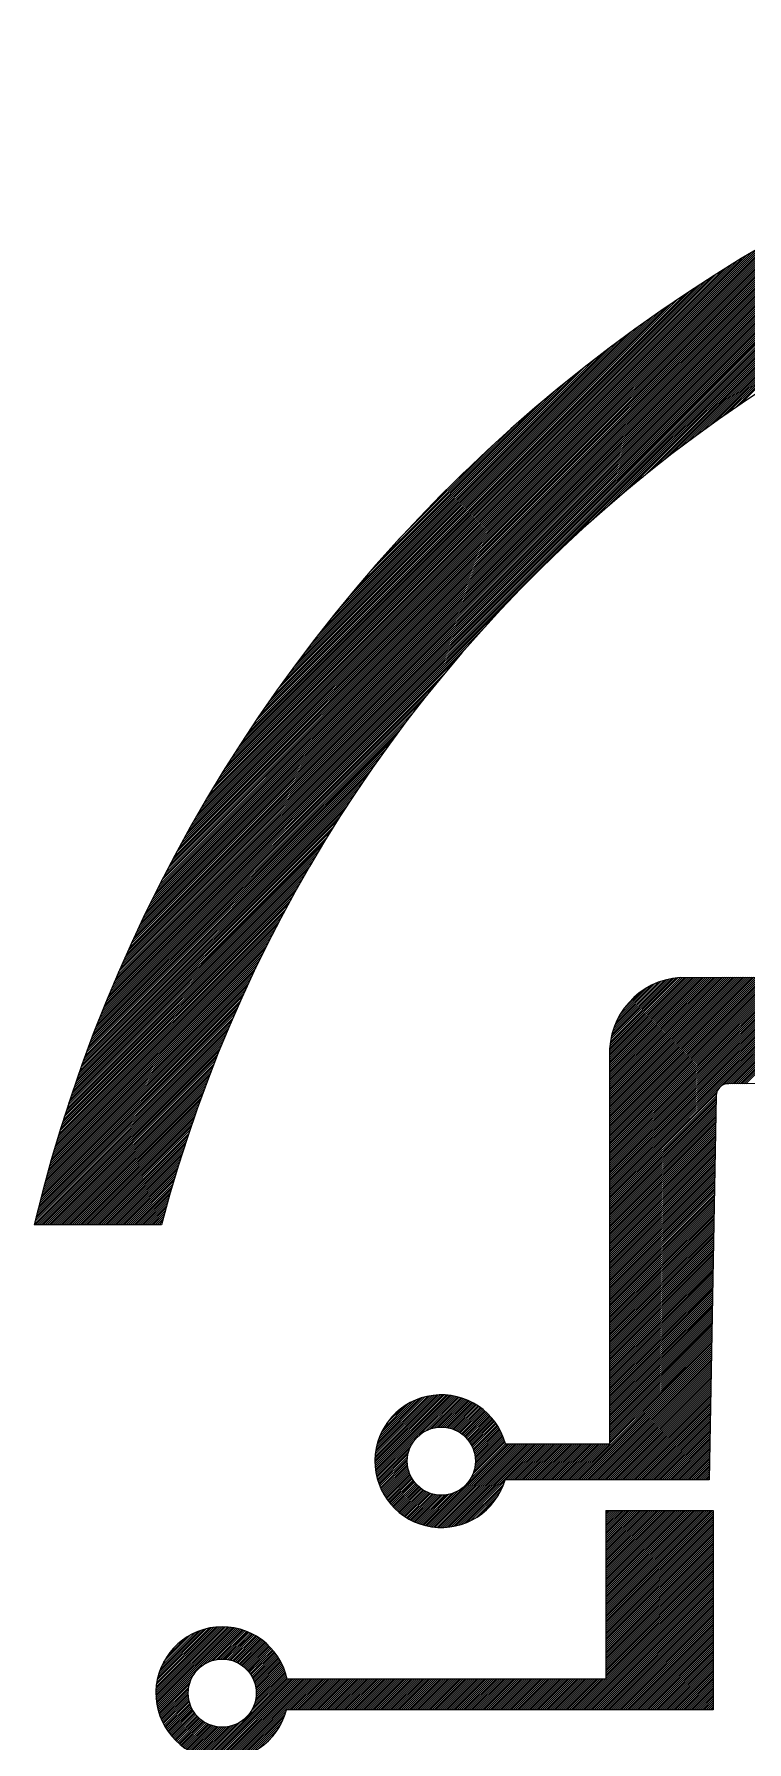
# Model space of a CAD drawing. Extents: x 0.4 to 28.1, y 0 to 28.5.
# Drawn here: x 0.4 to 6.93, y 12.85 to 28.5 of the extents above; entities that cross this region are included whole.
import ezdxf

# ---------------------------------------------------------------- set-up
doc = ezdxf.new("R2010")
doc.units = 0
doc.header["$MEASUREMENT"] = 0

msp = doc.modelspace()

# ---------------------------------------------------------------- linework, layer by layer
at = {"linetype": 'Continuous'}
for p, q in [((6.226, 24.647), (9.132, 27.552)), ((6.303, 24.705), (9.161, 27.563)), ((6.375, 24.76), (9.189, 27.574)), ((6.445, 24.812), (9.218, 27.585)), ((6.512, 24.861), (9.246, 27.596)), ((6.577, 24.908), (9.274, 27.606)), ((6.639, 24.953), (9.303, 27.617)), ((6.7, 24.996), (9.331, 27.627)), ((6.759, 25.038), (9.359, 27.637)), ((6.816, 25.077), (9.386, 27.647)), ((6.872, 25.116), (9.414, 27.657)), ((1.056, 19.635), (8.869, 27.448)), ((1.068, 19.665), (8.839, 27.436)), ((1.08, 19.695), (8.809, 27.423)), ((1.093, 19.725), (8.778, 27.411)), ((1.106, 19.756), (8.748, 27.398)), ((5.246, 23.808), (8.898, 27.46)), ((5.475, 24.018), (8.928, 27.472)), ((5.63, 24.157), (8.958, 27.484)), ((5.758, 24.266), (8.987, 27.496)), ((5.869, 24.36), (9.016, 27.507)), ((5.969, 24.442), (9.045, 27.519)), ((6.061, 24.516), (9.074, 27.53)), ((6.146, 24.584), (9.103, 27.541)), ((1.118, 19.786), (8.718, 27.385)), ((1.131, 19.817), (8.687, 27.372)), ((1.144, 19.847), (8.656, 27.359)), ((1.158, 19.878), (8.625, 27.346)), ((1.171, 19.909), (8.594, 27.333)), ((1.185, 19.941), (8.563, 27.319)), ((1.198, 19.972), (8.532, 27.305)), ((1.212, 20.004), (8.5, 27.291)), ((1.226, 20.035), (8.468, 27.277)), ((1.24, 20.067), (8.436, 27.263)), ((1.255, 20.099), (8.404, 27.249)), ((1.269, 20.131), (8.372, 27.234)), ((1.284, 20.164), (8.34, 27.22)), ((1.299, 20.196), (8.307, 27.205)), ((1.314, 20.229), (8.274, 27.19)), ((1.329, 20.262), (8.242, 27.174)), ((1.345, 20.295), (8.208, 27.159)), ((1.36, 20.329), (8.175, 27.143)), ((1.376, 20.362), (8.141, 27.127)), ((1.392, 20.396), (8.108, 27.111)), ((1.409, 20.43), (8.074, 27.095)), ((1.425, 20.464), (8.04, 27.078)), ((1.442, 20.498), (8.005, 27.062)), ((1.459, 20.533), (7.971, 27.045)), ((1.476, 20.568), (7.936, 27.028)), ((1.493, 20.603), (7.901, 27.01)), ((1.511, 20.638), (7.865, 26.993)), ((1.529, 20.674), (7.83, 26.975)), ((1.547, 20.71), (7.794, 26.957)), ((1.565, 20.746), (7.758, 26.938)), ((1.584, 20.782), (7.722, 26.919)), ((1.603, 20.819), (7.685, 26.901)), ((1.622, 20.856), (7.648, 26.881)), ((1.642, 20.893), (7.611, 26.862)), ((1.662, 20.93), (7.573, 26.842)), ((1.682, 20.968), (7.535, 26.822)), ((1.702, 21.006), (7.497, 26.801)), ((1.723, 21.045), (7.459, 26.781)), ((1.744, 21.083), (7.42, 26.76)), ((1.766, 21.123), (7.381, 26.738)), ((1.787, 21.162), (7.342, 26.716)), ((1.81, 21.202), (7.302, 26.694)), ((1.832, 21.242), (7.261, 26.671)), ((1.855, 21.283), (7.221, 26.649)), ((1.878, 21.324), (7.18, 26.625)), ((1.902, 21.365), (7.138, 26.601)), ((1.927, 21.407), (7.096, 26.577)), ((1.951, 21.45), (7.054, 26.552)), ((1.976, 21.493), (7.011, 26.527)), ((2.002, 21.536), (6.968, 26.502)), ((2.028, 21.58), (6.924, 26.475)), ((2.055, 21.624), (6.879, 26.449)), ((2.082, 21.669), (6.834, 26.421)), ((2.11, 21.715), (6.789, 26.393)), ((2.139, 21.761), (6.743, 26.365)), ((2.168, 21.808), (6.696, 26.336)), ((2.198, 21.855), (6.648, 26.306)), ((2.228, 21.904), (6.6, 26.275)), ((2.26, 21.953), (6.551, 26.244)), ((2.292, 22.002), (6.501, 26.212)), ((2.325, 22.053), (6.451, 26.179)), ((2.359, 22.105), (6.399, 26.145)), ((2.393, 22.157), (6.347, 26.11)), ((2.429, 22.211), (6.293, 26.074)), ((2.466, 22.265), (6.238, 26.037)), ((2.504, 22.321), (6.183, 25.999)), ((2.544, 22.378), (6.125, 25.96)), ((2.585, 22.437), (6.067, 25.919)), ((2.627, 22.497), (6.007, 25.877)), ((2.671, 22.558), (5.945, 25.833)), ((2.717, 22.622), (5.882, 25.787)), ((2.765, 22.687), (5.816, 25.739)), ((2.815, 22.755), (5.749, 25.689)), ((2.867, 22.825), (5.678, 25.636)), ((2.923, 22.898), (5.605, 25.581)), ((2.981, 22.975), (5.529, 25.522)), ((3.044, 23.055), (5.449, 25.46)), ((3.111, 23.14), (5.364, 25.393)), ((3.184, 23.23), (5.273, 25.32)), ((3.263, 23.328), (5.176, 25.24)), ((3.352, 23.434), (5.069, 25.151)), ((3.454, 23.554), (4.95, 25.05)), ((3.575, 23.693), (4.811, 24.928)), ((3.733, 23.868), (4.636, 24.771)), ((4.015, 24.167), (4.336, 24.489)), ((1.044, 19.605), (4.719, 23.281)), ((1.032, 19.576), (4.508, 23.052)), ((1.02, 19.546), (4.37, 22.896)), ((1.008, 19.517), (4.26, 22.769)), ((0.985, 19.458), (4.085, 22.558)), ((0.996, 19.487), (4.167, 22.658)), ((0.962, 19.4), (3.943, 22.381)), ((0.974, 19.429), (4.011, 22.466)), ((0.94, 19.343), (3.822, 22.224)), ((0.951, 19.371), (3.88, 22.3)), ((0.919, 19.286), (3.715, 22.082)), ((0.929, 19.314), (3.767, 22.151)), ((0.897, 19.229), (3.618, 21.95)), ((0.908, 19.257), (3.665, 22.015)), ((0.866, 19.145), (3.489, 21.768)), ((0.877, 19.173), (3.531, 21.827)), ((0.887, 19.201), (3.574, 21.888)), ((0.836, 19.062), (3.374, 21.6)), ((0.846, 19.09), (3.411, 21.654)), ((0.856, 19.117), (3.449, 21.71)), ((0.807, 18.98), (3.27, 21.442)), ((0.817, 19.007), (3.303, 21.494)), ((0.826, 19.034), (3.338, 21.546)), ((0.779, 18.898), (3.174, 21.294)), ((0.788, 18.925), (3.205, 21.342)), ((0.798, 18.952), (3.237, 21.392)), ((0.751, 18.818), (3.086, 21.152)), ((0.76, 18.845), (3.114, 21.199)), ((0.769, 18.871), (3.144, 21.246)), ((0.716, 18.712), (2.977, 20.973)), ((0.725, 18.738), (3.003, 21.017)), ((0.733, 18.765), (3.03, 21.061)), ((0.742, 18.791), (3.058, 21.106)), ((0.69, 18.633), (2.902, 20.845)), ((0.699, 18.659), (2.927, 20.887)), ((0.707, 18.685), (2.952, 20.93)), ((0.657, 18.529), (2.808, 20.681)), ((0.665, 18.555), (2.831, 20.721)), ((0.673, 18.581), (2.854, 20.762)), ((0.682, 18.607), (2.878, 20.803)), ((0.625, 18.427), (2.722, 20.523)), ((0.633, 18.452), (2.743, 20.562)), ((0.641, 18.478), (2.764, 20.601)), ((0.649, 18.503), (2.786, 20.641)), ((0.595, 18.325), (2.641, 20.371)), ((0.602, 18.35), (2.66, 20.409)), ((0.61, 18.376), (2.681, 20.447)), ((0.617, 18.401), (2.701, 20.485)), ((0.558, 18.2), (2.547, 20.189)), ((0.565, 18.225), (2.565, 20.225)), ((0.572, 18.25), (2.583, 20.261)), ((0.58, 18.275), (2.602, 20.298)), ((0.587, 18.3), (2.621, 20.334)), ((0.53, 18.101), (2.477, 20.048)), ((0.537, 18.126), (2.494, 20.083)), ((0.544, 18.151), (2.511, 20.118)), ((0.551, 18.175), (2.529, 20.153)), ((0.496, 17.979), (2.395, 19.878)), ((0.503, 18.004), (2.41, 19.911)), ((0.509, 18.028), (2.427, 19.945)), ((0.516, 18.052), (2.443, 19.979)), ((0.523, 18.077), (2.46, 20.014)), ((6.314, 19.858), (18.153, 19.893)), ((0.47, 17.883), (2.333, 19.745)), ((0.477, 17.907), (2.348, 19.778)), ((0.483, 17.931), (2.363, 19.811)), ((0.49, 17.955), (2.379, 19.844)), ((5.669, 18.132), (7.399, 19.862)), ((5.669, 18.115), (7.417, 19.862)), ((5.669, 18.097), (7.434, 19.862)), ((5.669, 18.079), (7.452, 19.862)), ((5.669, 18.061), (7.47, 19.862)), ((5.669, 18.044), (7.487, 19.862)), ((5.669, 18.026), (7.505, 19.862)), ((5.669, 18.008), (7.523, 19.862)), ((5.669, 17.991), (7.541, 19.862)), ((5.669, 17.973), (7.558, 19.862)), ((5.669, 17.955), (7.576, 19.862)), ((5.669, 17.938), (7.594, 19.862)), ((5.669, 17.92), (7.612, 19.862)), ((5.669, 17.902), (7.629, 19.862)), ((5.669, 17.885), (7.647, 19.862)), ((5.669, 17.867), (7.665, 19.862)), ((5.669, 17.849), (7.682, 19.862)), ((5.669, 18.486), (7.044, 19.861)), ((5.669, 18.468), (7.062, 19.861)), ((5.669, 18.45), (7.08, 19.861)), ((5.669, 18.433), (7.097, 19.861)), ((5.669, 18.415), (7.115, 19.861)), ((5.669, 18.397), (7.133, 19.861)), ((5.669, 18.38), (7.151, 19.861)), ((5.669, 18.362), (7.168, 19.861)), ((5.669, 18.344), (7.186, 19.861)), ((5.669, 18.327), (7.204, 19.861)), ((5.669, 18.309), (7.221, 19.861)), ((5.669, 18.291), (7.239, 19.861)), ((5.669, 18.274), (7.257, 19.861)), ((5.669, 18.256), (7.275, 19.861)), ((5.669, 18.238), (7.292, 19.861)), ((5.669, 18.221), (7.31, 19.861)), ((5.669, 18.203), (7.328, 19.861)), ((5.669, 18.185), (7.346, 19.861)), ((5.669, 18.168), (7.363, 19.861)), ((5.669, 18.15), (7.381, 19.861)), ((5.669, 18.822), (6.707, 19.86)), ((5.669, 18.804), (6.725, 19.86)), ((5.669, 18.786), (6.743, 19.86)), ((5.669, 18.769), (6.761, 19.86)), ((5.669, 18.751), (6.778, 19.86)), ((5.669, 18.733), (6.796, 19.86)), ((5.669, 18.716), (6.814, 19.86)), ((5.669, 18.698), (6.831, 19.86)), ((5.669, 18.68), (6.849, 19.86)), ((5.669, 18.663), (6.867, 19.86)), ((5.669, 18.645), (6.885, 19.86)), ((5.669, 18.627), (6.902, 19.86)), ((5.669, 18.61), (6.92, 19.86)), ((5.669, 18.592), (6.938, 19.86)), ((5.669, 18.574), (6.956, 19.86)), ((5.669, 18.556), (6.973, 19.86)), ((5.669, 18.539), (6.991, 19.86)), ((5.669, 18.521), (7.009, 19.86)), ((5.669, 18.503), (7.026, 19.86)), ((5.669, 19.174), (6.353, 19.859)), ((5.669, 19.157), (6.371, 19.859)), ((5.669, 19.14), (6.388, 19.859)), ((5.669, 19.122), (6.406, 19.859)), ((5.669, 19.104), (6.424, 19.859)), ((5.669, 19.087), (6.441, 19.859)), ((5.669, 19.069), (6.459, 19.859)), ((5.669, 19.051), (6.477, 19.859)), ((5.669, 19.034), (6.495, 19.859)), ((5.669, 19.016), (6.512, 19.859)), ((5.669, 18.998), (6.53, 19.859)), ((5.669, 18.981), (6.548, 19.859)), ((5.669, 18.963), (6.566, 19.859)), ((5.669, 18.945), (6.583, 19.859)), ((5.669, 18.928), (6.601, 19.859)), ((5.669, 18.91), (6.619, 19.859)), ((5.669, 18.892), (6.636, 19.859)), ((5.669, 18.875), (6.654, 19.859)), ((5.669, 18.857), (6.672, 19.859)), ((5.669, 18.839), (6.69, 19.859)), ((5.669, 19.193), (6.335, 19.858)), ((5.67, 19.211), (6.317, 19.858)), ((5.671, 19.23), (6.298, 19.857)), ((5.674, 19.25), (6.279, 19.855)), ((5.676, 19.27), (6.258, 19.852)), ((5.68, 19.292), (6.237, 19.849)), ((5.684, 19.314), (6.215, 19.844)), ((5.69, 19.337), (6.192, 19.839)), ((5.696, 19.361), (6.168, 19.832)), ((5.704, 19.387), (6.142, 19.824)), ((5.714, 19.414), (6.114, 19.814)), ((5.726, 19.444), (6.084, 19.802)), ((5.742, 19.477), (6.051, 19.787)), ((5.763, 19.516), (6.013, 19.766)), ((5.794, 19.565), (5.964, 19.734)), ((6.715, 18.877), (7.7, 19.862)), ((6.738, 18.883), (7.718, 19.862)), ((6.757, 18.884), (7.736, 19.863)), ((6.775, 18.884), (7.753, 19.863)), ((6.793, 18.884), (7.771, 19.863)), ((6.81, 18.884), (7.789, 19.863)), ((6.828, 18.884), (7.807, 19.863)), ((6.846, 18.884), (7.824, 19.863)), ((6.864, 18.884), (7.842, 19.863)), ((6.881, 18.885), (7.86, 19.863)), ((6.899, 18.885), (7.877, 19.863)), ((6.917, 18.885), (7.895, 19.863)), ((0.439, 17.764), (2.26, 19.584)), ((0.445, 17.787), (2.274, 19.616)), ((0.452, 17.811), (2.289, 19.648)), ((0.458, 17.835), (2.303, 19.68)), ((0.464, 17.859), (2.318, 19.713)), ((0.41, 17.646), (2.192, 19.428)), ((0.416, 17.669), (2.205, 19.459)), ((0.422, 17.693), (2.219, 19.49)), ((0.427, 17.716), (2.232, 19.521)), ((0.433, 17.74), (2.246, 19.553)), ((0.399, 17.599), (2.166, 19.366)), ((0.404, 17.622), (2.179, 19.397)), ((0.41, 17.593), (2.153, 19.336)), ((0.428, 17.593), (2.141, 19.306)), ((0.445, 17.593), (2.128, 19.275)), ((0.463, 17.593), (2.116, 19.245)), ((0.481, 17.593), (2.103, 19.215)), ((0.498, 17.593), (2.091, 19.186)), ((0.516, 17.593), (2.079, 19.156)), ((0.534, 17.593), (2.068, 19.127)), ((0.551, 17.593), (2.056, 19.097)), ((5.669, 19.134), (5.669, 15.583)), ((0.569, 17.593), (2.045, 19.068)), ((0.587, 17.593), (2.033, 19.039)), ((0.604, 17.593), (2.022, 19.01)), ((0.622, 17.593), (2.011, 18.981)), ((0.64, 17.593), (2, 18.953)), ((0.657, 17.593), (1.989, 18.924)), ((0.675, 17.593), (1.978, 18.896)), ((0.693, 17.593), (1.968, 18.867)), ((0.711, 17.593), (1.957, 18.839)), ((0.728, 17.593), (1.947, 18.811)), ((0.746, 17.593), (1.936, 18.783)), ((5.669, 17.832), (6.653, 18.815)), ((5.669, 17.814), (6.646, 18.791)), ((0.764, 17.593), (1.926, 18.755)), ((0.781, 17.593), (1.916, 18.728)), ((0.799, 17.593), (1.906, 18.7)), ((0.817, 17.593), (1.896, 18.673)), ((0.834, 17.593), (1.887, 18.645)), ((5.669, 17.796), (6.645, 18.772)), ((5.669, 17.779), (6.645, 18.754)), ((5.669, 17.761), (6.644, 18.736)), ((5.669, 17.743), (6.644, 18.718)), ((5.669, 17.726), (6.644, 18.7)), ((5.669, 17.708), (6.643, 18.682)), ((5.669, 17.69), (6.643, 18.664)), ((5.669, 17.673), (6.643, 18.646)), ((5.669, 17.655), (6.642, 18.628)), ((6.645, 18.778), (6.58, 15.255)), ((0.852, 17.593), (1.877, 18.618)), ((0.87, 17.593), (1.868, 18.591)), ((0.887, 17.593), (1.858, 18.564)), ((0.905, 17.593), (1.849, 18.537)), ((0.923, 17.593), (1.84, 18.51)), ((0.94, 17.593), (1.83, 18.483)), ((5.669, 17.637), (6.642, 18.61)), ((5.669, 17.62), (6.642, 18.592)), ((5.669, 17.602), (6.641, 18.574)), ((5.669, 17.584), (6.641, 18.556)), ((5.669, 17.567), (6.641, 18.538)), ((5.669, 17.549), (6.64, 18.52)), ((5.669, 17.531), (6.64, 18.502)), ((5.669, 17.513), (6.64, 18.484)), ((0.958, 17.593), (1.821, 18.456)), ((0.976, 17.593), (1.813, 18.43)), ((0.993, 17.593), (1.804, 18.403)), ((1.011, 17.593), (1.795, 18.377)), ((1.029, 17.593), (1.786, 18.35)), ((1.046, 17.593), (1.778, 18.324)), ((5.669, 17.496), (6.639, 18.466)), ((5.669, 17.478), (6.639, 18.448)), ((5.669, 17.46), (6.639, 18.43)), ((5.669, 17.443), (6.638, 18.412)), ((5.669, 17.425), (6.638, 18.394)), ((5.669, 17.407), (6.638, 18.376)), ((5.669, 17.39), (6.637, 18.358)), ((5.669, 17.372), (6.637, 18.34)), ((5.669, 17.354), (6.637, 18.322)), ((1.064, 17.593), (1.769, 18.298)), ((1.082, 17.593), (1.761, 18.272)), ((1.099, 17.593), (1.753, 18.246)), ((1.117, 17.593), (1.744, 18.22)), ((1.135, 17.593), (1.736, 18.194)), ((1.152, 17.593), (1.728, 18.169)), ((5.669, 17.337), (6.636, 18.304)), ((5.669, 17.319), (6.636, 18.286)), ((5.669, 17.301), (6.636, 18.268)), ((5.669, 17.284), (6.635, 18.25)), ((5.669, 17.266), (6.635, 18.232)), ((5.669, 17.248), (6.635, 18.214)), ((5.669, 17.231), (6.634, 18.196)), ((5.669, 17.213), (6.634, 18.178)), ((5.669, 17.195), (6.634, 18.16)), ((1.17, 17.593), (1.72, 18.143)), ((1.188, 17.593), (1.713, 18.117)), ((1.206, 17.593), (1.705, 18.092)), ((1.223, 17.593), (1.697, 18.067)), ((1.241, 17.593), (1.689, 18.041)), ((1.259, 17.593), (1.682, 18.016)), ((5.669, 17.178), (6.633, 18.142)), ((5.669, 17.16), (6.633, 18.124)), ((5.669, 17.142), (6.633, 18.106)), ((5.669, 17.125), (6.632, 18.088)), ((5.669, 17.107), (6.632, 18.07)), ((5.669, 17.089), (6.632, 18.052)), ((5.669, 17.072), (6.631, 18.034)), ((5.669, 17.054), (6.631, 18.016)), ((5.669, 17.036), (6.631, 17.998)), ((1.276, 17.593), (1.674, 17.991)), ((1.294, 17.593), (1.667, 17.966)), ((1.312, 17.593), (1.66, 17.941)), ((1.329, 17.593), (1.652, 17.916)), ((1.347, 17.593), (1.645, 17.891)), ((1.365, 17.593), (1.638, 17.866)), ((1.382, 17.593), (1.631, 17.842)), ((5.669, 17.019), (6.63, 17.98)), ((5.669, 17.001), (6.63, 17.962)), ((5.669, 16.983), (6.63, 17.944)), ((5.669, 16.965), (6.629, 17.926)), ((5.669, 16.948), (6.629, 17.908)), ((5.669, 16.93), (6.629, 17.89)), ((5.669, 16.912), (6.628, 17.871)), ((5.669, 16.895), (6.628, 17.853)), ((1.4, 17.593), (1.624, 17.817)), ((1.418, 17.593), (1.617, 17.793)), ((1.435, 17.593), (1.611, 17.768)), ((1.453, 17.593), (1.604, 17.744)), ((1.471, 17.593), (1.597, 17.719)), ((1.488, 17.593), (1.591, 17.695)), ((5.669, 16.877), (6.628, 17.835)), ((5.669, 16.859), (6.627, 17.817)), ((5.669, 16.842), (6.627, 17.799)), ((5.669, 16.824), (6.627, 17.781)), ((5.669, 16.806), (6.627, 17.763)), ((5.669, 16.789), (6.626, 17.745)), ((5.669, 16.771), (6.626, 17.727)), ((5.669, 16.753), (6.626, 17.709)), ((5.669, 16.736), (6.625, 17.691)), ((1.563, 17.593), (0.397, 17.593)), ((1.506, 17.593), (1.584, 17.671)), ((1.524, 17.593), (1.578, 17.647)), ((1.541, 17.593), (1.571, 17.623)), ((1.559, 17.593), (1.565, 17.599)), ((5.669, 16.718), (6.625, 17.673)), ((5.669, 16.7), (6.625, 17.655)), ((5.669, 16.683), (6.624, 17.637)), ((5.669, 16.665), (6.624, 17.619)), ((5.669, 16.647), (6.624, 17.601)), ((5.669, 16.63), (6.623, 17.583)), ((5.669, 16.612), (6.623, 17.565)), ((5.669, 16.594), (6.623, 17.547)), ((5.669, 16.577), (6.622, 17.529)), ((5.669, 16.559), (6.622, 17.511)), ((5.669, 16.541), (6.622, 17.493)), ((5.669, 16.524), (6.621, 17.475)), ((5.669, 16.506), (6.621, 17.457)), ((5.669, 16.488), (6.621, 17.439)), ((5.669, 16.471), (6.62, 17.421)), ((5.669, 16.453), (6.62, 17.403)), ((5.669, 16.435), (6.62, 17.385)), ((5.669, 16.417), (6.619, 17.367)), ((5.669, 16.4), (6.619, 17.349)), ((5.669, 16.382), (6.619, 17.331)), ((5.669, 16.364), (6.618, 17.313)), ((5.669, 16.347), (6.618, 17.295)), ((5.669, 16.329), (6.618, 17.277)), ((5.669, 16.311), (6.617, 17.259)), ((5.669, 16.294), (6.617, 17.241)), ((5.669, 16.276), (6.617, 17.223)), ((5.669, 16.258), (6.616, 17.205)), ((5.669, 16.241), (6.616, 17.187)), ((5.669, 16.223), (6.616, 17.169)), ((5.669, 16.205), (6.615, 17.151)), ((5.669, 16.188), (6.615, 17.133)), ((5.669, 16.17), (6.615, 17.115)), ((5.669, 16.152), (6.614, 17.097)), ((5.669, 16.135), (6.614, 17.079)), ((5.669, 16.117), (6.614, 17.061)), ((5.669, 16.099), (6.613, 17.043)), ((5.669, 16.082), (6.613, 17.025)), ((5.669, 16.064), (6.613, 17.007)), ((5.669, 16.046), (6.612, 16.989)), ((5.669, 16.029), (6.612, 16.971)), ((5.669, 16.011), (6.612, 16.953)), ((5.669, 15.993), (6.611, 16.935)), ((5.669, 15.976), (6.611, 16.917)), ((5.669, 15.958), (6.611, 16.899)), ((5.669, 15.94), (6.61, 16.881)), ((5.669, 15.923), (6.61, 16.863)), ((5.669, 15.905), (6.61, 16.845)), ((5.669, 15.887), (6.609, 16.827)), ((5.669, 15.869), (6.609, 16.809)), ((5.669, 15.852), (6.609, 16.791)), ((5.669, 15.834), (6.608, 16.773)), ((5.669, 15.816), (6.608, 16.755)), ((5.669, 15.799), (6.608, 16.737)), ((5.669, 15.781), (6.607, 16.719)), ((5.669, 15.763), (6.607, 16.701)), ((5.669, 15.746), (6.607, 16.683)), ((5.669, 15.728), (6.606, 16.665)), ((5.669, 15.71), (6.606, 16.647)), ((5.669, 15.693), (6.606, 16.629)), ((5.669, 15.675), (6.605, 16.611)), ((5.669, 15.657), (6.605, 16.593)), ((5.355, 15.255), (6.603, 16.503)), ((5.373, 15.255), (6.603, 16.485)), ((5.391, 15.255), (6.603, 16.467)), ((5.408, 15.255), (6.602, 16.449)), ((5.669, 15.64), (6.605, 16.575)), ((5.669, 15.622), (6.604, 16.557)), ((5.669, 15.604), (6.604, 16.539)), ((5.669, 15.587), (6.604, 16.521)), ((5.426, 15.255), (6.602, 16.431)), ((5.444, 15.255), (6.602, 16.413)), ((5.462, 15.255), (6.601, 16.395)), ((5.479, 15.255), (6.601, 16.377)), ((5.497, 15.255), (6.601, 16.359)), ((5.515, 15.255), (6.6, 16.341)), ((5.532, 15.255), (6.6, 16.323)), ((5.55, 15.255), (6.6, 16.305)), ((5.568, 15.255), (6.599, 16.287)), ((5.585, 15.255), (6.599, 16.269)), ((5.603, 15.255), (6.599, 16.251)), ((5.621, 15.255), (6.598, 16.233)), ((5.638, 15.255), (6.598, 16.215)), ((5.656, 15.255), (6.598, 16.197)), ((5.674, 15.255), (6.597, 16.179)), ((5.691, 15.255), (6.597, 16.161)), ((5.709, 15.255), (6.597, 16.143)), ((5.727, 15.255), (6.596, 16.125)), ((3.519, 15.433), (4.119, 16.034)), ((3.519, 15.416), (4.137, 16.034)), ((3.519, 15.451), (4.101, 16.033)), ((3.519, 15.398), (4.154, 16.033)), ((3.52, 15.47), (4.082, 16.032)), ((3.52, 15.382), (4.17, 16.032)), ((3.521, 15.365), (4.187, 16.031)), ((3.522, 15.49), (4.063, 16.03)), ((3.523, 15.35), (4.203, 16.029)), ((3.524, 15.51), (4.042, 16.028)), ((3.525, 15.334), (4.218, 16.027)), ((3.528, 15.531), (4.021, 16.025)), ((3.528, 15.319), (4.233, 16.024)), ((3.531, 15.304), (4.248, 16.022)), ((3.532, 15.553), (4, 16.02)), ((3.534, 15.29), (4.263, 16.018)), ((3.537, 15.576), (3.976, 16.015)), ((3.544, 15.6), (3.952, 16.008)), ((3.553, 15.627), (3.926, 16)), ((3.563, 15.655), (3.897, 15.989)), ((3.577, 15.687), (3.866, 15.975)), ((3.928, 15.666), (4.277, 16.015)), ((3.981, 15.701), (4.291, 16.011)), ((4.014, 15.716), (4.305, 16.007)), ((4.04, 15.725), (4.318, 16.003)), ((4.064, 15.731), (4.331, 15.998)), ((4.085, 15.735), (4.344, 15.994)), ((4.105, 15.737), (4.357, 15.989)), ((4.123, 15.737), (4.369, 15.983)), ((4.141, 15.737), (4.381, 15.978)), ((4.157, 15.736), (4.393, 15.972)), ((4.173, 15.734), (4.405, 15.966)), ((5.744, 15.255), (6.596, 16.107)), ((5.762, 15.255), (6.596, 16.089)), ((5.78, 15.255), (6.595, 16.071)), ((5.797, 15.255), (6.595, 16.053)), ((5.815, 15.255), (6.595, 16.035)), ((5.833, 15.255), (6.594, 16.016)), ((5.85, 15.255), (6.594, 15.998)), ((5.868, 15.255), (6.594, 15.98)), ((3.596, 15.723), (3.829, 15.956)), ((3.625, 15.77), (3.782, 15.927)), ((4.188, 15.731), (4.417, 15.96)), ((4.202, 15.728), (4.428, 15.954)), ((4.216, 15.724), (4.439, 15.947)), ((4.23, 15.72), (4.45, 15.941)), ((4.242, 15.715), (4.461, 15.934)), ((4.255, 15.71), (4.472, 15.927)), ((4.267, 15.704), (4.482, 15.919)), ((4.278, 15.698), (4.492, 15.912)), ((4.29, 15.692), (4.502, 15.904)), ((4.3, 15.685), (4.512, 15.896)), ((4.311, 15.677), (4.522, 15.888)), ((4.321, 15.67), (4.531, 15.88)), ((4.33, 15.662), (4.54, 15.872)), ((4.34, 15.653), (4.549, 15.863)), ((4.349, 15.645), (4.558, 15.854)), ((4.357, 15.636), (4.567, 15.845)), ((4.366, 15.626), (4.575, 15.836)), ((4.373, 15.616), (4.584, 15.827)), ((4.381, 15.606), (4.592, 15.817)), ((4.388, 15.596), (4.6, 15.808)), ((5.886, 15.255), (6.593, 15.962)), ((5.903, 15.255), (6.593, 15.944)), ((5.921, 15.255), (6.593, 15.926)), ((5.939, 15.255), (6.592, 15.908)), ((5.957, 15.255), (6.592, 15.89)), ((5.974, 15.255), (6.592, 15.872)), ((5.992, 15.255), (6.591, 15.854)), ((6.01, 15.255), (6.591, 15.836)), ((6.027, 15.255), (6.591, 15.818)), ((4.395, 15.585), (4.608, 15.798)), ((4.401, 15.574), (4.615, 15.788)), ((4.407, 15.562), (4.623, 15.777)), ((4.413, 15.55), (4.63, 15.767)), ((4.418, 15.537), (4.637, 15.756)), ((4.423, 15.524), (4.644, 15.746)), ((4.427, 15.511), (4.651, 15.735)), ((4.43, 15.497), (4.657, 15.723)), ((4.434, 15.482), (4.663, 15.712)), ((4.436, 15.467), (4.669, 15.7)), ((4.437, 15.398), (4.691, 15.652)), ((4.438, 15.451), (4.675, 15.688)), ((4.439, 15.434), (4.681, 15.676)), ((4.439, 15.416), (4.686, 15.664)), ((6.045, 15.255), (6.59, 15.8)), ((6.063, 15.255), (6.59, 15.782)), ((6.08, 15.255), (6.59, 15.764)), ((6.098, 15.255), (6.589, 15.746)), ((6.116, 15.255), (6.589, 15.728)), ((6.133, 15.255), (6.589, 15.71)), ((6.151, 15.255), (6.588, 15.692)), ((6.169, 15.255), (6.588, 15.674)), ((6.186, 15.255), (6.588, 15.656)), ((3.537, 15.275), (3.887, 15.625)), ((3.541, 15.261), (3.851, 15.571)), ((3.545, 15.248), (3.836, 15.539)), ((3.549, 15.234), (3.827, 15.512)), ((3.981, 14.835), (4.729, 15.583)), ((3.995, 14.832), (4.746, 15.583)), ((4.01, 14.829), (4.764, 15.583)), ((4.025, 14.826), (4.782, 15.583)), ((4.04, 14.823), (4.799, 15.583)), ((4.056, 14.821), (4.817, 15.583)), ((4.072, 14.82), (4.835, 15.583)), ((4.088, 14.818), (4.853, 15.583)), ((4.105, 14.818), (4.87, 15.583)), ((4.122, 14.817), (4.888, 15.583)), ((4.14, 14.817), (4.906, 15.583)), ((4.158, 14.818), (4.923, 15.583)), ((4.177, 14.819), (4.941, 15.583)), ((4.197, 14.821), (4.959, 15.583)), ((4.217, 14.824), (4.976, 15.583)), ((4.239, 14.828), (4.994, 15.583)), ((4.261, 14.832), (5.012, 15.583)), ((4.284, 14.838), (5.029, 15.583)), ((4.396, 15.267), (4.714, 15.585)), ((4.414, 15.303), (4.71, 15.599)), ((4.424, 15.331), (4.706, 15.613)), ((4.431, 15.356), (4.701, 15.626)), ((4.435, 15.377), (4.696, 15.639)), ((5.669, 15.583), (4.714, 15.583)), ((4.719, 15.255), (5.047, 15.583)), ((4.737, 15.255), (5.065, 15.583)), ((4.754, 15.255), (5.082, 15.583)), ((4.772, 15.255), (5.1, 15.583)), ((4.79, 15.255), (5.118, 15.583)), ((4.807, 15.255), (5.135, 15.583)), ((4.825, 15.255), (5.153, 15.583)), ((4.843, 15.255), (5.171, 15.583)), ((4.86, 15.255), (5.188, 15.583)), ((4.878, 15.255), (5.206, 15.583)), ((4.896, 15.255), (5.224, 15.583)), ((4.914, 15.255), (5.241, 15.583)), ((4.931, 15.255), (5.259, 15.583)), ((4.949, 15.255), (5.277, 15.583)), ((4.967, 15.255), (5.294, 15.583)), ((4.984, 15.255), (5.312, 15.583)), ((5.002, 15.255), (5.33, 15.583)), ((5.02, 15.255), (5.348, 15.583)), ((5.037, 15.255), (5.365, 15.583)), ((5.055, 15.255), (5.383, 15.583)), ((5.073, 15.255), (5.401, 15.583)), ((5.09, 15.255), (5.418, 15.583)), ((5.108, 15.255), (5.436, 15.583)), ((5.126, 15.255), (5.454, 15.583)), ((5.143, 15.255), (5.471, 15.583)), ((5.161, 15.255), (5.489, 15.583)), ((5.179, 15.255), (5.507, 15.583)), ((5.196, 15.255), (5.524, 15.583)), ((5.214, 15.255), (5.542, 15.583)), ((5.232, 15.255), (5.56, 15.583)), ((5.249, 15.255), (5.577, 15.583)), ((5.267, 15.255), (5.595, 15.583)), ((5.285, 15.255), (5.613, 15.583)), ((5.302, 15.255), (5.63, 15.583)), ((5.32, 15.255), (5.648, 15.583)), ((5.338, 15.255), (5.666, 15.583)), ((6.204, 15.255), (6.587, 15.638)), ((6.222, 15.255), (6.587, 15.62)), ((6.239, 15.255), (6.587, 15.602)), ((6.257, 15.255), (6.586, 15.584)), ((6.275, 15.255), (6.586, 15.566)), ((6.292, 15.255), (6.586, 15.548)), ((6.31, 15.255), (6.585, 15.53)), ((6.328, 15.255), (6.585, 15.512)), ((6.345, 15.255), (6.585, 15.494)), ((3.554, 15.221), (3.821, 15.489)), ((3.559, 15.208), (3.818, 15.467)), ((3.564, 15.196), (3.816, 15.448)), ((3.569, 15.183), (3.815, 15.429)), ((3.574, 15.171), (3.815, 15.412)), ((3.58, 15.159), (3.816, 15.395)), ((3.586, 15.147), (3.818, 15.379)), ((3.592, 15.136), (3.821, 15.364)), ((3.598, 15.124), (3.824, 15.35)), ((6.363, 15.255), (6.584, 15.476)), ((6.381, 15.255), (6.584, 15.458)), ((6.398, 15.255), (6.584, 15.44)), ((6.416, 15.255), (6.583, 15.422)), ((6.434, 15.255), (6.583, 15.404)), ((6.451, 15.255), (6.583, 15.386)), ((6.469, 15.255), (6.582, 15.368)), ((6.487, 15.255), (6.582, 15.35)), ((3.605, 15.113), (3.828, 15.336)), ((3.612, 15.102), (3.832, 15.323)), ((3.619, 15.091), (3.837, 15.31)), ((3.626, 15.081), (3.842, 15.297)), ((3.633, 15.07), (3.848, 15.285)), ((3.64, 15.06), (3.854, 15.274)), ((3.648, 15.05), (3.861, 15.263)), ((3.656, 15.04), (3.868, 15.252)), ((3.664, 15.031), (3.875, 15.242)), ((3.672, 15.021), (3.882, 15.232)), ((3.681, 15.012), (3.89, 15.222)), ((3.689, 15.003), (3.899, 15.213)), ((3.698, 14.994), (3.908, 15.204)), ((3.707, 14.985), (3.917, 15.195)), ((3.716, 14.977), (3.926, 15.187)), ((4.309, 14.845), (4.707, 15.243)), ((4.336, 14.854), (4.698, 15.216)), ((4.365, 14.866), (4.686, 15.187)), ((6.58, 15.255), (4.711, 15.255)), ((6.505, 15.255), (6.582, 15.332)), ((6.522, 15.255), (6.581, 15.314)), ((6.54, 15.255), (6.581, 15.296)), ((6.558, 15.255), (6.581, 15.278)), ((6.575, 15.255), (6.58, 15.26)), ((3.725, 14.968), (3.936, 15.179)), ((3.735, 14.96), (3.946, 15.171)), ((3.745, 14.952), (3.957, 15.164)), ((3.754, 14.944), (3.967, 15.157)), ((3.765, 14.937), (3.979, 15.151)), ((3.775, 14.929), (3.99, 15.145)), ((3.785, 14.922), (4.002, 15.139)), ((3.796, 14.915), (4.015, 15.134)), ((3.807, 14.908), (4.028, 15.13)), ((3.818, 14.902), (4.042, 15.125)), ((3.829, 14.895), (4.056, 15.122)), ((3.84, 14.889), (4.07, 15.119)), ((3.852, 14.883), (4.085, 15.116)), ((3.864, 14.877), (4.101, 15.115)), ((3.876, 14.871), (4.118, 15.114)), ((3.888, 14.866), (4.136, 15.114)), ((3.901, 14.861), (4.155, 15.115)), ((3.913, 14.856), (4.175, 15.117)), ((3.926, 14.851), (4.197, 15.122)), ((3.94, 14.847), (4.221, 15.128)), ((3.953, 14.843), (4.249, 15.139)), ((3.967, 14.839), (4.285, 15.157)), ((4.398, 14.881), (4.671, 15.154)), ((4.437, 14.902), (4.65, 15.115)), ((4.49, 14.938), (4.614, 15.062)), ((5.634, 14.974), (5.634, 13.428)), ((5.634, 14.974), (6.618, 14.974)), ((5.634, 14.968), (5.64, 14.974)), ((5.634, 14.95), (5.658, 14.974)), ((5.634, 14.933), (5.675, 14.974)), ((5.634, 14.915), (5.693, 14.974)), ((5.634, 14.897), (5.711, 14.974)), ((5.634, 14.88), (5.728, 14.974)), ((5.634, 14.862), (5.746, 14.974)), ((5.634, 14.844), (5.764, 14.974)), ((5.634, 14.826), (5.782, 14.974)), ((5.634, 14.809), (5.799, 14.974)), ((5.634, 14.791), (5.817, 14.974)), ((5.634, 14.773), (5.835, 14.974)), ((5.634, 14.756), (5.852, 14.974)), ((5.634, 14.738), (5.87, 14.974)), ((5.634, 14.72), (5.888, 14.974)), ((5.634, 14.703), (5.905, 14.974)), ((5.634, 14.685), (5.923, 14.974)), ((5.634, 14.667), (5.941, 14.974)), ((5.634, 14.65), (5.958, 14.974)), ((5.634, 14.632), (5.976, 14.974)), ((5.634, 14.614), (5.994, 14.974)), ((5.634, 14.597), (6.011, 14.974)), ((5.634, 14.579), (6.029, 14.974)), ((5.634, 14.561), (6.047, 14.974)), ((5.634, 14.544), (6.064, 14.974)), ((5.634, 14.526), (6.082, 14.974)), ((5.634, 14.508), (6.1, 14.974)), ((5.634, 14.491), (6.117, 14.974)), ((5.634, 14.473), (6.135, 14.974)), ((5.634, 14.455), (6.153, 14.974)), ((5.634, 14.438), (6.17, 14.974)), ((5.634, 14.42), (6.188, 14.974)), ((5.634, 14.402), (6.206, 14.974)), ((5.634, 14.385), (6.223, 14.974)), ((5.634, 14.367), (6.241, 14.974)), ((5.634, 14.349), (6.259, 14.974)), ((5.634, 14.332), (6.276, 14.974)), ((5.634, 14.314), (6.294, 14.974)), ((5.634, 14.296), (6.312, 14.974)), ((5.634, 14.278), (6.33, 14.974)), ((5.634, 14.261), (6.347, 14.974)), ((5.634, 14.243), (6.365, 14.974)), ((5.634, 14.225), (6.383, 14.974)), ((5.634, 14.208), (6.4, 14.974)), ((5.634, 14.19), (6.418, 14.974)), ((5.634, 14.172), (6.436, 14.974)), ((5.634, 14.155), (6.453, 14.974)), ((5.634, 14.137), (6.471, 14.974)), ((5.634, 14.119), (6.489, 14.974)), ((5.634, 14.102), (6.506, 14.974)), ((5.634, 14.084), (6.524, 14.974)), ((5.634, 14.066), (6.542, 14.974)), ((5.634, 14.049), (6.559, 14.974)), ((5.634, 14.031), (6.577, 14.974)), ((5.634, 14.013), (6.595, 14.974)), ((5.634, 13.996), (6.612, 14.974)), ((5.634, 13.978), (6.618, 14.962)), ((5.634, 13.96), (6.618, 14.944)), ((5.634, 13.943), (6.618, 14.926)), ((5.634, 13.925), (6.618, 14.909)), ((5.634, 13.907), (6.618, 14.891)), ((5.634, 13.89), (6.618, 14.873)), ((6.618, 14.974), (6.618, 13.147)), ((5.634, 13.872), (6.618, 14.856)), ((5.634, 13.854), (6.618, 14.838)), ((5.634, 13.837), (6.618, 14.82)), ((5.634, 13.819), (6.618, 14.803)), ((5.634, 13.801), (6.618, 14.785)), ((5.634, 13.784), (6.618, 14.767)), ((5.634, 13.766), (6.618, 14.75)), ((5.634, 13.748), (6.618, 14.732)), ((5.634, 13.73), (6.618, 14.714)), ((5.634, 13.713), (6.618, 14.697)), ((5.634, 13.695), (6.618, 14.679)), ((5.634, 13.677), (6.618, 14.661)), ((5.634, 13.66), (6.618, 14.644)), ((5.634, 13.642), (6.618, 14.626)), ((5.634, 13.624), (6.618, 14.608)), ((5.634, 13.607), (6.618, 14.59)), ((5.634, 13.589), (6.618, 14.573)), ((5.634, 13.571), (6.618, 14.555)), ((5.634, 13.554), (6.618, 14.537)), ((5.634, 13.536), (6.618, 14.52)), ((5.634, 13.518), (6.618, 14.502)), ((5.634, 13.501), (6.618, 14.484)), ((5.634, 13.483), (6.618, 14.467)), ((5.634, 13.465), (6.618, 14.449)), ((5.634, 13.448), (6.618, 14.431)), ((5.634, 13.43), (6.618, 14.414)), ((5.369, 13.147), (6.618, 14.396)), ((5.386, 13.147), (6.618, 14.378)), ((5.404, 13.147), (6.618, 14.361)), ((5.422, 13.147), (6.618, 14.343)), ((5.439, 13.147), (6.618, 14.325)), ((5.457, 13.147), (6.618, 14.308)), ((5.475, 13.147), (6.618, 14.29)), ((5.492, 13.147), (6.618, 14.272)), ((5.51, 13.147), (6.618, 14.255)), ((5.528, 13.147), (6.618, 14.237)), ((5.546, 13.147), (6.618, 14.219)), ((5.563, 13.147), (6.618, 14.202)), ((5.581, 13.147), (6.618, 14.184)), ((5.599, 13.147), (6.618, 14.166)), ((5.616, 13.147), (6.618, 14.149)), ((5.634, 13.147), (6.618, 14.131)), ((5.652, 13.147), (6.618, 14.113)), ((5.669, 13.147), (6.618, 14.096)), ((5.687, 13.147), (6.618, 14.078)), ((5.705, 13.147), (6.618, 14.06)), ((5.722, 13.147), (6.618, 14.042)), ((5.74, 13.147), (6.618, 14.025)), ((5.758, 13.147), (6.618, 14.007)), ((5.775, 13.147), (6.618, 13.989)), ((5.793, 13.147), (6.618, 13.972)), ((5.811, 13.147), (6.618, 13.954)), ((5.828, 13.147), (6.618, 13.936)), ((1.511, 13.302), (2.117, 13.908)), ((1.512, 13.32), (2.099, 13.908)), ((1.512, 13.285), (2.134, 13.908)), ((1.512, 13.268), (2.151, 13.907)), ((1.513, 13.339), (2.08, 13.907)), ((1.513, 13.251), (2.168, 13.906)), ((1.514, 13.358), (2.061, 13.905)), ((1.515, 13.235), (2.184, 13.904)), ((1.516, 13.378), (2.041, 13.903)), ((1.517, 13.219), (2.2, 13.903)), ((1.519, 13.204), (2.215, 13.9)), ((1.52, 13.399), (2.02, 13.9)), ((1.522, 13.189), (2.23, 13.898)), ((1.524, 13.421), (1.999, 13.896)), ((1.524, 13.174), (2.245, 13.895)), ((1.528, 13.16), (2.26, 13.892)), ((1.529, 13.443), (1.976, 13.891)), ((1.535, 13.467), (1.952, 13.884)), ((1.543, 13.493), (1.926, 13.876)), ((1.553, 13.521), (1.898, 13.866)), ((1.566, 13.551), (1.868, 13.853)), ((1.583, 13.586), (1.833, 13.836)), ((1.608, 13.629), (1.79, 13.811)), ((1.941, 13.555), (2.274, 13.888)), ((1.984, 13.58), (2.288, 13.884)), ((2.014, 13.593), (2.301, 13.88)), ((2.04, 13.601), (2.315, 13.876)), ((2.063, 13.606), (2.328, 13.871)), ((2.084, 13.609), (2.341, 13.866)), ((2.103, 13.611), (2.353, 13.861)), ((2.121, 13.612), (2.365, 13.856)), ((2.138, 13.611), (2.378, 13.85)), ((2.154, 13.61), (2.39, 13.845)), ((2.17, 13.607), (2.401, 13.839)), ((2.185, 13.605), (2.413, 13.833)), ((2.199, 13.601), (2.424, 13.826)), ((2.213, 13.597), (2.435, 13.82)), ((2.226, 13.593), (2.446, 13.813)), ((2.239, 13.588), (2.457, 13.806)), ((2.251, 13.582), (2.467, 13.799)), ((2.263, 13.577), (2.478, 13.791)), ((2.274, 13.57), (2.488, 13.784)), ((2.285, 13.564), (2.498, 13.776)), ((5.846, 13.147), (6.618, 13.919)), ((5.864, 13.147), (6.618, 13.901)), ((5.881, 13.147), (6.618, 13.883)), ((5.899, 13.147), (6.618, 13.866)), ((5.917, 13.147), (6.618, 13.848)), ((5.934, 13.147), (6.618, 13.83)), ((5.952, 13.147), (6.618, 13.813)), ((5.97, 13.147), (6.618, 13.795)), ((5.987, 13.147), (6.618, 13.777)), ((1.663, 13.702), (1.717, 13.756)), ((2.296, 13.557), (2.507, 13.768)), ((2.306, 13.549), (2.517, 13.76)), ((2.316, 13.542), (2.526, 13.752)), ((2.326, 13.534), (2.536, 13.743)), ((2.335, 13.525), (2.545, 13.735)), ((2.344, 13.516), (2.554, 13.726)), ((2.353, 13.507), (2.562, 13.717)), ((2.361, 13.498), (2.571, 13.708)), ((2.368, 13.488), (2.579, 13.698)), ((2.376, 13.477), (2.587, 13.689)), ((2.383, 13.467), (2.595, 13.679)), ((2.39, 13.456), (2.603, 13.669)), ((2.396, 13.444), (2.61, 13.659)), ((2.402, 13.433), (2.618, 13.649)), ((2.407, 13.42), (2.625, 13.638)), ((2.412, 13.408), (2.632, 13.627)), ((2.417, 13.395), (2.639, 13.617)), ((6.005, 13.147), (6.618, 13.76)), ((6.023, 13.147), (6.618, 13.742)), ((6.041, 13.147), (6.618, 13.724)), ((6.058, 13.147), (6.618, 13.707)), ((6.076, 13.147), (6.618, 13.689)), ((6.094, 13.147), (6.618, 13.671)), ((6.111, 13.147), (6.618, 13.654)), ((6.129, 13.147), (6.618, 13.636)), ((6.147, 13.147), (6.618, 13.618)), ((1.531, 13.145), (1.864, 13.478)), ((2.403, 13.168), (2.704, 13.469)), ((2.415, 13.198), (2.7, 13.483)), ((2.421, 13.381), (2.645, 13.606)), ((2.422, 13.223), (2.695, 13.496)), ((2.424, 13.367), (2.652, 13.594)), ((2.427, 13.352), (2.658, 13.583)), ((2.427, 13.246), (2.691, 13.509)), ((2.429, 13.336), (2.664, 13.571)), ((2.43, 13.266), (2.686, 13.522)), ((2.431, 13.32), (2.67, 13.559)), ((2.431, 13.285), (2.681, 13.535)), ((2.432, 13.303), (2.675, 13.547)), ((6.164, 13.147), (6.618, 13.601)), ((6.182, 13.147), (6.618, 13.583)), ((6.2, 13.147), (6.618, 13.565)), ((6.217, 13.147), (6.618, 13.548)), ((6.235, 13.147), (6.618, 13.53)), ((6.253, 13.147), (6.618, 13.512)), ((6.27, 13.147), (6.618, 13.494)), ((6.288, 13.147), (6.618, 13.477)), ((6.306, 13.147), (6.618, 13.459)), ((1.535, 13.132), (1.839, 13.435)), ((1.539, 13.118), (1.826, 13.405)), ((1.543, 13.105), (1.818, 13.379)), ((1.548, 13.092), (1.813, 13.356)), ((1.553, 13.079), (1.81, 13.336)), ((1.558, 13.066), (1.808, 13.316)), ((1.978, 12.708), (2.711, 13.441)), ((1.992, 12.705), (2.715, 13.428)), ((2.007, 12.702), (2.733, 13.428)), ((2.022, 12.699), (2.751, 13.428)), ((2.037, 12.697), (2.768, 13.428)), ((2.053, 12.695), (2.786, 13.428)), ((2.069, 12.693), (2.804, 13.428)), ((2.086, 12.692), (2.821, 13.428)), ((2.103, 12.692), (2.839, 13.428)), ((2.12, 12.691), (2.857, 13.428)), ((2.138, 12.692), (2.874, 13.428)), ((2.157, 12.692), (2.892, 13.428)), ((2.176, 12.694), (2.91, 13.428)), ((2.196, 12.696), (2.927, 13.428)), ((2.216, 12.699), (2.945, 13.428)), ((2.238, 12.703), (2.963, 13.428)), ((2.26, 12.708), (2.98, 13.428)), ((2.38, 13.128), (2.708, 13.456)), ((5.634, 13.428), (2.714, 13.428)), ((2.717, 13.147), (2.998, 13.428)), ((2.735, 13.147), (3.016, 13.428)), ((2.752, 13.147), (3.034, 13.428)), ((2.77, 13.147), (3.051, 13.428)), ((2.788, 13.147), (3.069, 13.428)), ((2.805, 13.147), (3.087, 13.428)), ((2.823, 13.147), (3.104, 13.428)), ((2.841, 13.147), (3.122, 13.428)), ((2.859, 13.147), (3.14, 13.428)), ((2.876, 13.147), (3.157, 13.428)), ((2.894, 13.147), (3.175, 13.428)), ((2.912, 13.147), (3.193, 13.428)), ((2.929, 13.147), (3.21, 13.428)), ((2.947, 13.147), (3.228, 13.428)), ((2.965, 13.147), (3.246, 13.428)), ((2.982, 13.147), (3.263, 13.428)), ((3, 13.147), (3.281, 13.428)), ((3.018, 13.147), (3.299, 13.428)), ((3.035, 13.147), (3.316, 13.428)), ((3.053, 13.147), (3.334, 13.428)), ((3.071, 13.147), (3.352, 13.428)), ((3.088, 13.147), (3.369, 13.428)), ((3.106, 13.147), (3.387, 13.428)), ((3.124, 13.147), (3.405, 13.428)), ((3.141, 13.147), (3.422, 13.428)), ((3.159, 13.147), (3.44, 13.428)), ((3.177, 13.147), (3.458, 13.428)), ((3.194, 13.147), (3.475, 13.428)), ((3.212, 13.147), (3.493, 13.428)), ((3.23, 13.147), (3.511, 13.428)), ((3.247, 13.147), (3.529, 13.428)), ((3.265, 13.147), (3.546, 13.428)), ((3.283, 13.147), (3.564, 13.428)), ((3.3, 13.147), (3.582, 13.428)), ((3.318, 13.147), (3.599, 13.428)), ((3.336, 13.147), (3.617, 13.428)), ((3.354, 13.147), (3.635, 13.428)), ((3.371, 13.147), (3.652, 13.428)), ((3.389, 13.147), (3.67, 13.428)), ((3.407, 13.147), (3.688, 13.428)), ((3.424, 13.147), (3.705, 13.428)), ((3.442, 13.147), (3.723, 13.428)), ((3.46, 13.147), (3.741, 13.428)), ((3.477, 13.147), (3.758, 13.428)), ((3.495, 13.147), (3.776, 13.428)), ((3.513, 13.147), (3.794, 13.428)), ((3.53, 13.147), (3.811, 13.428)), ((3.548, 13.147), (3.829, 13.428)), ((3.566, 13.147), (3.847, 13.428)), ((3.583, 13.147), (3.864, 13.428)), ((3.601, 13.147), (3.882, 13.428)), ((3.619, 13.147), (3.9, 13.428)), ((3.636, 13.147), (3.917, 13.428)), ((3.654, 13.147), (3.935, 13.428)), ((3.672, 13.147), (3.953, 13.428)), ((3.689, 13.147), (3.97, 13.428)), ((3.707, 13.147), (3.988, 13.428)), ((3.725, 13.147), (4.006, 13.428)), ((3.742, 13.147), (4.023, 13.428)), ((3.76, 13.147), (4.041, 13.428)), ((3.778, 13.147), (4.059, 13.428)), ((3.795, 13.147), (4.077, 13.428)), ((3.813, 13.147), (4.094, 13.428)), ((3.831, 13.147), (4.112, 13.428)), ((3.848, 13.147), (4.13, 13.428)), ((3.866, 13.147), (4.147, 13.428)), ((3.884, 13.147), (4.165, 13.428)), ((3.902, 13.147), (4.183, 13.428)), ((3.919, 13.147), (4.2, 13.428)), ((3.937, 13.147), (4.218, 13.428)), ((3.955, 13.147), (4.236, 13.428)), ((3.972, 13.147), (4.253, 13.428)), ((3.99, 13.147), (4.271, 13.428)), ((4.008, 13.147), (4.289, 13.428)), ((4.025, 13.147), (4.306, 13.428)), ((4.043, 13.147), (4.324, 13.428)), ((4.061, 13.147), (4.342, 13.428)), ((4.078, 13.147), (4.359, 13.428)), ((4.096, 13.147), (4.377, 13.428)), ((4.114, 13.147), (4.395, 13.428)), ((4.131, 13.147), (4.412, 13.428)), ((4.149, 13.147), (4.43, 13.428)), ((4.167, 13.147), (4.448, 13.428)), ((4.184, 13.147), (4.465, 13.428)), ((4.202, 13.147), (4.483, 13.428)), ((4.22, 13.147), (4.501, 13.428)), ((4.237, 13.147), (4.518, 13.428)), ((4.255, 13.147), (4.536, 13.428)), ((4.273, 13.147), (4.554, 13.428)), ((4.29, 13.147), (4.571, 13.428)), ((4.308, 13.147), (4.589, 13.428)), ((4.326, 13.147), (4.607, 13.428)), ((4.343, 13.147), (4.625, 13.428)), ((4.361, 13.147), (4.642, 13.428)), ((4.379, 13.147), (4.66, 13.428)), ((4.396, 13.147), (4.678, 13.428)), ((4.414, 13.147), (4.695, 13.428)), ((4.432, 13.147), (4.713, 13.428)), ((4.45, 13.147), (4.731, 13.428)), ((4.467, 13.147), (4.748, 13.428)), ((4.485, 13.147), (4.766, 13.428)), ((4.503, 13.147), (4.784, 13.428)), ((4.52, 13.147), (4.801, 13.428)), ((4.538, 13.147), (4.819, 13.428)), ((4.556, 13.147), (4.837, 13.428)), ((4.573, 13.147), (4.854, 13.428)), ((4.591, 13.147), (4.872, 13.428)), ((4.609, 13.147), (4.89, 13.428)), ((4.626, 13.147), (4.907, 13.428)), ((4.644, 13.147), (4.925, 13.428)), ((4.662, 13.147), (4.943, 13.428)), ((4.679, 13.147), (4.96, 13.428)), ((4.697, 13.147), (4.978, 13.428)), ((4.715, 13.147), (4.996, 13.428)), ((4.732, 13.147), (5.013, 13.428)), ((4.75, 13.147), (5.031, 13.428)), ((4.768, 13.147), (5.049, 13.428)), ((4.785, 13.147), (5.066, 13.428)), ((4.803, 13.147), (5.084, 13.428)), ((4.821, 13.147), (5.102, 13.428)), ((4.838, 13.147), (5.119, 13.428)), ((4.856, 13.147), (5.137, 13.428)), ((4.874, 13.147), (5.155, 13.428)), ((4.891, 13.147), (5.173, 13.428)), ((4.909, 13.147), (5.19, 13.428)), ((4.927, 13.147), (5.208, 13.428)), ((4.944, 13.147), (5.226, 13.428)), ((4.962, 13.147), (5.243, 13.428)), ((4.98, 13.147), (5.261, 13.428)), ((4.998, 13.147), (5.279, 13.428)), ((5.015, 13.147), (5.296, 13.428)), ((5.033, 13.147), (5.314, 13.428)), ((5.051, 13.147), (5.332, 13.428)), ((5.068, 13.147), (5.349, 13.428)), ((5.086, 13.147), (5.367, 13.428)), ((5.104, 13.147), (5.385, 13.428)), ((5.121, 13.147), (5.402, 13.428)), ((5.139, 13.147), (5.42, 13.428)), ((5.157, 13.147), (5.438, 13.428)), ((5.174, 13.147), (5.455, 13.428)), ((5.192, 13.147), (5.473, 13.428)), ((5.21, 13.147), (5.491, 13.428)), ((5.227, 13.147), (5.508, 13.428)), ((5.245, 13.147), (5.526, 13.428)), ((5.263, 13.147), (5.544, 13.428)), ((5.28, 13.147), (5.561, 13.428)), ((5.298, 13.147), (5.579, 13.428)), ((5.316, 13.147), (5.597, 13.428)), ((5.333, 13.147), (5.614, 13.428)), ((5.351, 13.147), (5.632, 13.428)), ((6.323, 13.147), (6.618, 13.441)), ((6.341, 13.147), (6.618, 13.424)), ((6.359, 13.147), (6.618, 13.406)), ((6.376, 13.147), (6.618, 13.388)), ((6.394, 13.147), (6.618, 13.371)), ((6.412, 13.147), (6.618, 13.353)), ((6.429, 13.147), (6.618, 13.335)), ((6.447, 13.147), (6.618, 13.318)), ((1.563, 13.054), (1.808, 13.298)), ((1.569, 13.042), (1.808, 13.281)), ((1.575, 13.03), (1.81, 13.265)), ((1.58, 13.018), (1.812, 13.249)), ((1.587, 13.006), (1.815, 13.234)), ((1.593, 12.995), (1.818, 13.22)), ((1.6, 12.984), (1.822, 13.206)), ((1.606, 12.973), (1.826, 13.193)), ((1.613, 12.962), (1.831, 13.18)), ((1.621, 12.952), (1.837, 13.168)), ((1.628, 12.942), (1.843, 13.156)), ((6.618, 13.147), (2.708, 13.147)), ((6.465, 13.147), (6.618, 13.3)), ((6.482, 13.147), (6.618, 13.282)), ((6.5, 13.147), (6.618, 13.265)), ((6.518, 13.147), (6.618, 13.247)), ((6.535, 13.147), (6.618, 13.229)), ((6.553, 13.147), (6.618, 13.212)), ((6.571, 13.147), (6.618, 13.194)), ((6.589, 13.147), (6.618, 13.176)), ((6.606, 13.147), (6.618, 13.159)), ((1.635, 12.931), (1.849, 13.145)), ((1.643, 12.921), (1.855, 13.134)), ((1.651, 12.912), (1.862, 13.123)), ((1.659, 12.902), (1.87, 13.113)), ((1.667, 12.893), (1.878, 13.103)), ((1.676, 12.884), (1.886, 13.093)), ((1.685, 12.875), (1.894, 13.084)), ((1.693, 12.866), (1.903, 13.075)), ((1.702, 12.857), (1.912, 13.067)), ((1.712, 12.848), (1.922, 13.059)), ((1.721, 12.84), (1.932, 13.051)), ((1.73, 12.832), (1.942, 13.043)), ((1.74, 12.824), (1.952, 13.036)), ((1.75, 12.816), (1.963, 13.03)), ((1.76, 12.809), (1.975, 13.023)), ((1.771, 12.801), (1.987, 13.017)), ((1.781, 12.794), (1.999, 13.012)), ((1.792, 12.787), (2.011, 13.007)), ((1.803, 12.78), (2.025, 13.002)), ((1.814, 12.774), (2.038, 12.998)), ((1.825, 12.767), (2.052, 12.995)), ((1.836, 12.761), (2.067, 12.992)), ((1.848, 12.755), (2.083, 12.99)), ((1.91, 12.729), (2.174, 12.992)), ((1.923, 12.724), (2.196, 12.997)), ((1.936, 12.72), (2.221, 13.005)), ((1.95, 12.715), (2.251, 13.017)), ((1.964, 12.712), (2.291, 13.039)), ((2.284, 12.714), (2.705, 13.135)), ((2.31, 12.722), (2.698, 13.11)), ((2.337, 12.731), (2.688, 13.082)), ((2.367, 12.744), (2.675, 13.052)), ((2.401, 12.76), (2.659, 13.018)), ((1.86, 12.749), (2.099, 12.988)), ((1.872, 12.744), (2.116, 12.988)), ((1.884, 12.739), (2.134, 12.988)), ((1.897, 12.733), (2.153, 12.989)), ((2.443, 12.784), (2.635, 12.976)), ((2.506, 12.83), (2.589, 12.913))]:
    msp.add_line(p, q, dxfattribs=at)
msp.add_lwpolyline([(17.972, 18.932), (6.757, 18.884, 0.41727), (6.645, 18.778)], format="xyb", dxfattribs=at)
for centre in [(4.127, 15.426), (2.12, 13.3)]:
    msp.add_circle(centre, 0.312, dxfattribs=at)
for centre, radius, start, end in [((14.252, 14.252), 14.252, 13.5573, 166.4427), ((14.257, 14.27), 13.121, 14.6701, 165.3299), ((6.361, 19.167), 0.693, 93.8962, 182.7829), ((4.127, 15.426), 0.608, 14.9938, 343.7177), ((2.12, 13.3), 0.608, 12.1874, 345.4655)]:
    msp.add_arc(centre, radius, start, end, dxfattribs=at)

doc.saveas('drawing.dxf')
